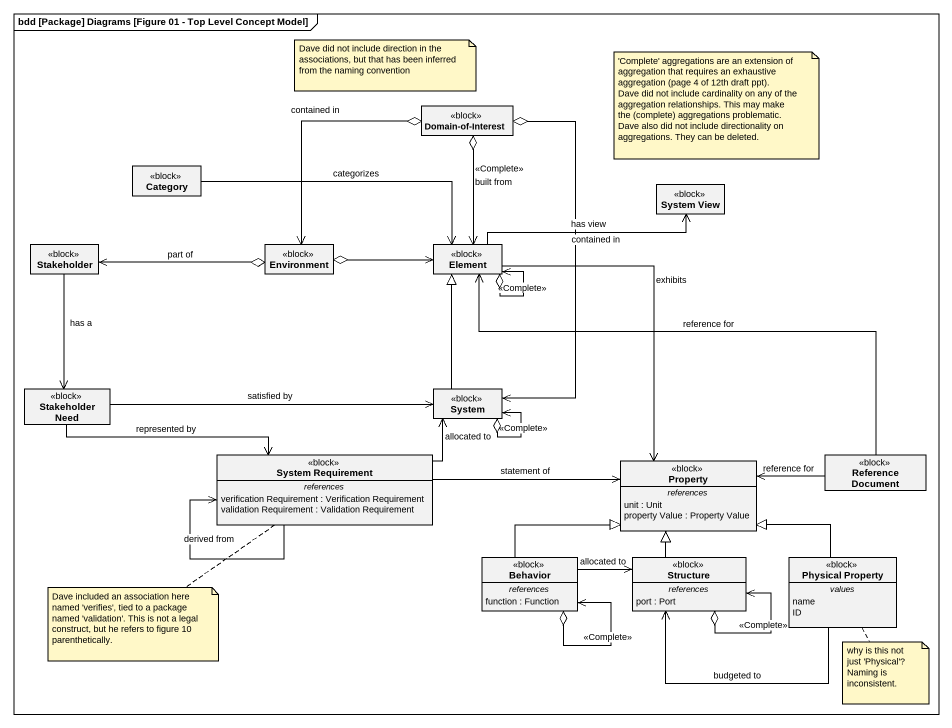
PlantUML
@startuml
mainframe bdd [Package] Diagrams [Figure 01 - Top Level Concept Model]
hide circle
hide empty members
class "Domain-of-Interest" as Domain_of_Interest <<block>>
class Category <<block>>
class "System View" as System_View <<block>>
class Stakeholder <<block>>
class Environment <<block>>
class Element <<block>>
class "Stakeholder Need" as Stakeholder_Need <<block>>
class System <<block>>
class "System Requirement" as System_Requirement <<block>> {
  -- references --
  verification Requirement : Verification Requirement
  validation Requirement : Validation Requirement
}
class Property <<block>> {
  -- references --
  unit : Unit
  property Value : Property Value
}
class "Reference Document" as Reference_Document <<block>>
class Behavior <<block>> {
  -- references --
  function : Function
}
class Structure <<block>> {
  -- references --
  port : Port
}
class "Physical Property" as Physical_Property <<block>> {
  -- values --
  name
  ID
}
Domain_of_Interest o--> Environment : contained in
Domain_of_Interest o--> Element : <<Complete>>\nbuilt from
Domain_of_Interest o--> System : contained in
Category -right-> Element : categorizes
Stakeholder --> Stakeholder_Need : has a
Environment o-left-> Stakeholder : part of
Environment o-right-> Element
Element -right-> System_View : has view
Element o--> Element : <<Complete>>
Element --> Property : exhibits
Stakeholder_Need -right-> System : satisfied by
Stakeholder_Need -right-> System_Requirement : represented by
System -up-|> Element
System o--> System : <<Complete>>
System_Requirement -up-> System : allocated to
System_Requirement --> System_Requirement : derived from
System_Requirement -right-> Property : statement of
Reference_Document -left-> Element : reference for
Reference_Document -left-> Property : reference for
Behavior -right-|> Property
Behavior o--> Behavior : <<Complete>>
Behavior -right-> Structure : allocated to
Structure -up-|> Property
Structure o--> Structure : <<Complete>>
Physical_Property -up-|> Property
Physical_Property -left-> Structure : budgeted to
note as N1
  Dave did not include direction in the associations, but that has been inferred from the naming convention
end note
note as N2
  ~'Complete' aggregations are an extension of aggregation that requires an exhaustive aggregation (page 4 of 12th draft ppt).
  Dave did not include cardinality on any of the aggregation relationships. This may make the (complete) aggregations problematic.
  Dave also did not include directionality on aggregations. They can be deleted.
end note
note bottom of System_Requirement : Dave included an association here named 'verifies', tied to a package named 'validation'. This is not a legal construct, but he refers to figure 10 parenthetically.
note bottom of Physical_Property : why is this not just 'Physical'? Naming is inconsistent.
@enduml
